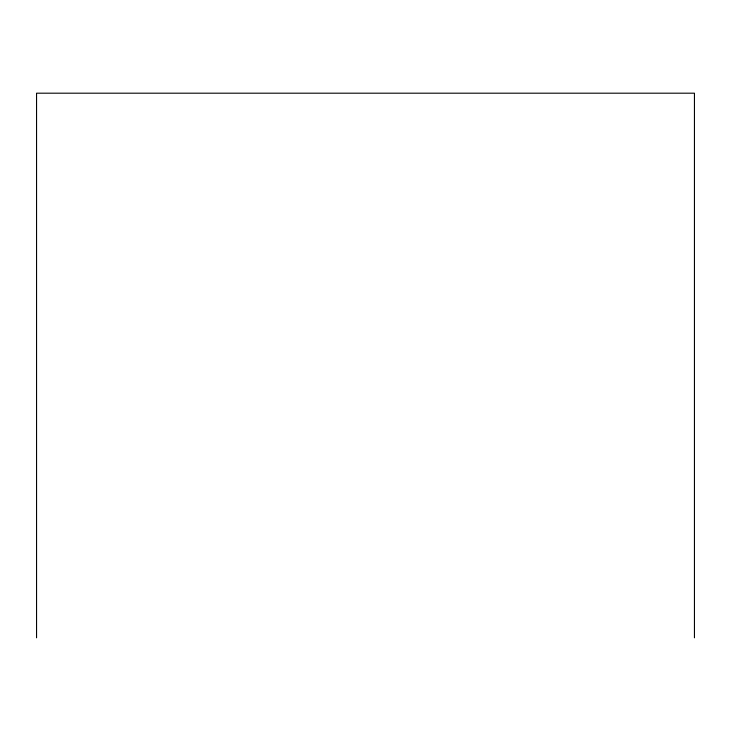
<?xml version="1.0" encoding="UTF-8"?>
<svg xmlns="http://www.w3.org/2000/svg" width="731" height="731" viewBox="0 0 731 731"><rect width="100%" height="100%" fill="white"/><g stroke="black" fill="none" stroke-linecap="round" stroke-linejoin="round"><path stroke-width="1.1" d="M694.45 637.807L694.45 93.193L36.55 93.193L36.55 637.807"/></g></svg>
